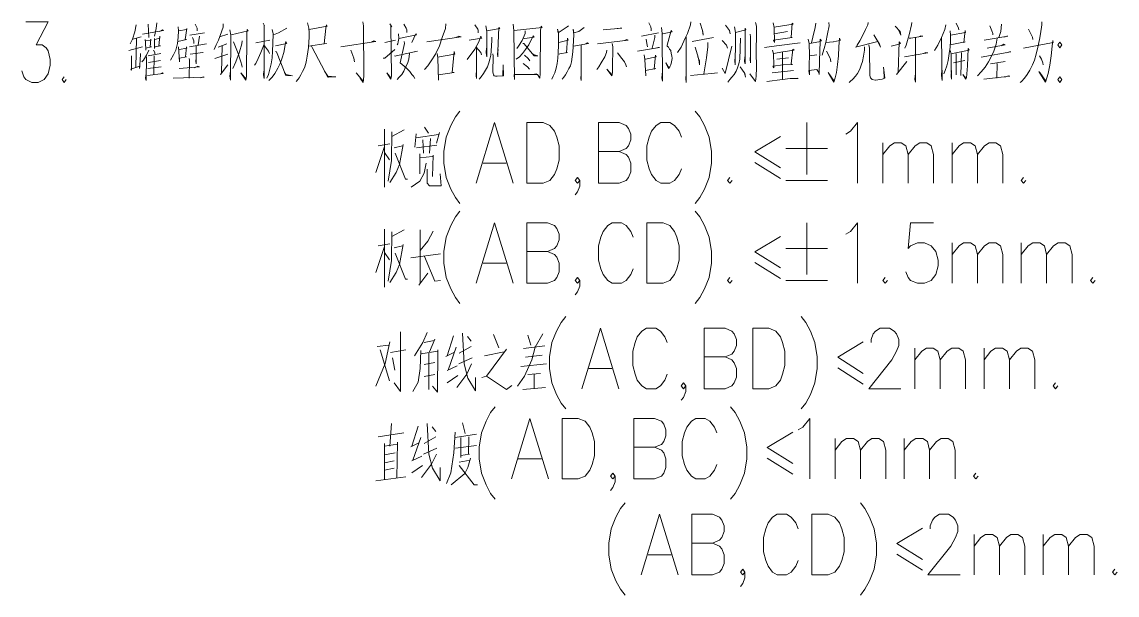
# Model space of a CAD drawing. Header units: millimetres. Extents: x 0 to 829, y 0 to 586.
# Drawn here: x 621.8 to 693.1, y 499.9 to 537.2 of the extents above; entities that cross this region are included whole.
import ezdxf

# ---------------------------------------------------------------- set-up
doc = ezdxf.new("R2010")
doc.units = ezdxf.units.MM

msp = doc.modelspace()

# ---------------------------------------------------------------- linework, layer by layer
at = {"color": 0, "lineweight": 0}
for points in [[(622.084806, 537.202944), (623.527667, 537.202944), (622.740972, 535.700111), (623.136083, 535.700111), (623.397139, 535.513139), (623.527667, 535.326167), (623.661722, 534.761722), (623.661722, 534.387778), (623.527667, 533.823333), (623.266611, 533.449389), (622.8715, 533.258889), (622.476389, 533.258889), (622.084806, 533.449389), (621.95075, 533.636361), (621.820222, 534.010306)], [(629.263833, 537.0195), (629.175639, 536.550306), (629.023944, 536.084639), (628.87225, 535.774194)], [(630.047, 537.047722), (630.089333, 536.179889)], [(630.611444, 537.142972), (630.569111, 536.769028), (630.45975, 536.271611)], [(633.112639, 537.047722), (633.243167, 536.800778), (633.243167, 536.613806)], [(634.915333, 537.079472), (634.915333, 536.86075), (634.611944, 536.024667), (634.46025, 535.714222), (634.329722, 535.403778)], [(637.522361, 537.111222), (637.610556, 536.956), (637.589389, 536.98775), (637.589389, 533.509361), (637.547056, 533.756306), (637.568222, 534.006778)], [(640.415139, 537.142972), (640.503333, 536.800778), (640.5245, 536.522083), (640.5245, 536.179889), (640.503333, 535.901194), (640.478639, 535.52725), (640.436306, 535.248556), (640.393972, 534.969861), (640.348111, 534.719389), (640.305778, 534.504194), (640.217583, 534.221972), (640.087056, 533.975028), (639.981222, 533.756306), (639.871861, 533.569333), (639.804833, 533.477611), (639.674306, 533.322389)], [(640.5245, 536.705528), (641.695722, 536.92425), (641.653389, 537.0195), (641.611056, 536.800778), (641.501694, 535.774194), (641.653389, 535.805944), (641.632222, 535.805944), (640.478639, 535.618972)], [(644.024056, 537.202944), (644.066389, 536.956), (644.087556, 533.724556), (644.087556, 533.664583), (644.045222, 533.258889), (643.847667, 533.541111), (643.8265, 533.601083), (643.586611, 533.879778), (644.045222, 533.354139)], [(645.784417, 537.079472), (645.914944, 536.8925), (645.847917, 536.92425), (645.893778, 533.696333), (645.869083, 533.569333), (645.847917, 533.477611), (645.586861, 533.879778), (645.847917, 533.569333)], [(646.698111, 537.047722), (646.849806, 536.800778), (646.892139, 536.677306), (646.892139, 536.522083)], [(649.4145, 537.079472), (649.393333, 536.769028), (649.195778, 536.179889), (649.00175, 535.650722), (648.761861, 535.093333), (648.479639, 534.659417), (648.260917, 534.348972), (648.045722, 534.0985)], [(651.305389, 537.0195), (651.499417, 536.737278), (651.520583, 536.677306), (651.520583, 536.490333)], [(653.803056, 537.047722), (653.848917, 536.645556), (653.89125, 533.445861), (653.870083, 533.788056), (655.411722, 533.788056), (655.305889, 533.819806), (655.087167, 533.788056)], [(662.650722, 537.142972), (662.78125, 536.8925), (662.802417, 536.737278), (662.802417, 536.613806)], [(665.367111, 537.202944), (665.345944, 537.0195), (665.151917, 536.458583), (665.000222, 536.148139), (664.739167, 535.559), (664.520444, 535.216806)], [(665.977417, 537.111222), (666.129111, 536.645556), (666.171444, 536.335111), (666.150278, 536.582056)], [(669.586333, 537.174722), (669.649833, 536.92425), (669.649833, 536.426833), (669.628667, 535.280306), (669.649833, 534.221972), (669.628667, 533.664583), (669.586333, 533.322389), (669.215917, 533.819806)], [(670.736389, 537.142972), (670.803417, 536.832528), (670.824583, 535.869444), (670.757556, 536.024667), (671.974639, 536.179889), (671.911139, 536.179889), (671.974639, 537.111222), (672.041667, 537.047722), (670.803417, 536.86075)], [(673.519806, 537.111222), (673.477472, 536.832528), (673.32225, 536.211639), (673.237583, 535.837694)], [(674.366472, 537.174722), (674.387639, 536.956), (674.281806, 536.426833), (674.172444, 535.869444), (674.063083, 535.46375), (673.974889, 535.185056), (673.932556, 535.029833)], [(676.931167, 537.174722), (676.91, 537.0195), (676.758306, 536.705528), (676.564278, 536.303361), (676.387889, 535.961167), (676.215028, 535.682472), (676.172694, 535.59075), (676.105667, 535.559), (677.562639, 535.929417), (677.301583, 536.366861), (677.672, 535.745972), (677.7355, 535.559), (677.562639, 535.929417)], [(679.778083, 537.174722), (679.756917, 537.0195), (679.605222, 536.366861), (679.495861, 535.992917), (679.390028, 535.682472), (679.301833, 535.4955)], [(681.975889, 537.0195), (681.908861, 536.705528), (681.693667, 536.179889), (681.453778, 535.682472), (681.235056, 535.340278)], [(682.649694, 537.111222), (682.801389, 536.800778), (682.822556, 536.677306)], [(685.605972, 537.047722), (685.560111, 536.582056), (685.429583, 536.179889)], [(688.234167, 537.202944), (688.234167, 537.0195), (688.1495, 536.426833), (688.082472, 536.056417), (687.973111, 535.559), (687.867278, 535.093333), (687.757917, 534.719389), (687.627389, 534.408944), (687.454528, 534.06675), (687.278139, 533.788056), (687.105278, 533.541111), (686.907722, 533.322389), (686.823056, 533.258889)], [(629.676583, 536.395083), (631.045361, 536.645556), (630.981861, 536.677306), (630.784306, 536.582056)], [(632.001389, 536.8925), (632.026083, 536.613806), (632.001389, 536.211639), (631.959056, 535.805944), (631.849694, 535.372028), (631.698, 535.061583), (631.503972, 534.719389)], [(632.04725, 536.613806), (632.544667, 536.705528), (632.569361, 536.769028), (632.46, 536.056417), (632.544667, 536.056417), (631.980222, 535.929417)], [(632.763389, 536.335111), (633.719417, 536.490333)], [(634.696611, 536.239861), (635.218722, 536.395083)], [(635.370417, 536.677306), (635.416278, 536.335111), (635.395111, 533.414111), (635.34925, 533.664583), (635.395111, 534.006778)], [(635.437444, 536.366861), (636.545167, 536.613806), (636.481667, 536.705528), (636.456972, 536.426833), (636.435806, 533.664583), (636.414639, 533.509361), (636.393472, 533.414111), (636.068917, 533.879778), (636.414639, 533.477611)], [(638.1115, 536.705528), (638.175, 536.426833), (638.153833, 535.805944), (638.132667, 535.308528), (638.1115, 534.874611), (638.044472, 534.472444), (637.959806, 534.13025), (637.871611, 533.788056), (637.76225, 533.541111)], [(639.067528, 536.800778), (638.52425, 536.490333), (638.196167, 536.366861)], [(646.348861, 536.426833), (646.370028, 536.116389), (646.327694, 535.901194), (646.306528, 535.774194), (646.260667, 535.714222)], [(646.370028, 536.116389), (647.523611, 536.366861), (647.47775, 536.426833), (647.216694, 535.869444)], [(652.021528, 536.956), (652.088556, 536.582056), (652.088556, 534.938111), (652.042694, 535.216806), (652.063861, 535.4955)], [(652.088556, 536.613806), (652.935222, 536.769028), (652.868194, 536.832528), (652.804694, 535.308528), (652.804694, 534.938111), (652.783528, 535.125083), (652.825861, 535.403778)], [(653.870083, 536.645556), (655.693944, 536.832528), (655.630444, 536.92425), (655.588111, 536.645556), (655.563417, 533.851556), (655.54225, 533.541111), (655.390556, 533.788056)], [(654.476861, 536.148139), (654.565056, 536.116389), (655.175361, 536.211639), (655.108333, 536.303361), (654.826111, 535.714222), (654.607389, 535.403778), (654.413361, 535.153306), (654.215806, 534.938111), (654.000611, 534.782889)], [(654.586222, 536.613806), (654.586222, 536.458583), (654.392194, 535.992917), (654.152306, 535.618972), (654.042944, 535.46375)], [(657.411972, 536.956), (657.327306, 536.8925), (656.738167, 536.490333), (656.695833, 536.737278), (656.759333, 536.490333), (656.759333, 535.682472), (656.738167, 535.185056), (656.717, 534.842861), (656.674667, 534.504194), (656.607639, 534.190222), (656.522972, 533.879778), (656.413611, 533.664583), (656.325417, 533.477611)], [(658.435028, 536.832528), (658.085778, 536.582056), (657.761222, 536.490333), (657.715361, 536.737278), (657.761222, 536.366861), (657.740056, 535.992917), (657.715361, 535.59075), (657.694194, 535.248556), (657.651861, 534.938111), (657.609528, 534.595917), (657.5425, 534.348972), (657.433139, 534.162), (657.327306, 533.943278), (657.217944, 533.756306), (657.108583, 533.601083), (656.999222, 533.477611)], [(659.673278, 536.677306), (660.890361, 536.800778), (660.781, 536.800778), (660.586972, 536.769028)], [(662.174472, 536.271611), (663.282194, 536.490333)], [(663.042306, 536.335111), (663.042306, 536.179889), (662.869444, 535.4955)], [(663.476222, 536.832528), (663.522083, 536.458583), (663.54325, 533.354139), (663.497389, 533.569333), (663.54325, 534.006778)], [(663.564417, 536.426833), (664.171194, 536.550306), (664.107694, 536.645556), (663.846639, 535.682472), (663.846639, 535.618972), (663.913667, 535.559), (663.998333, 535.435528), (664.065361, 535.340278), (664.107694, 535.153306), (664.150028, 534.998083), (664.171194, 534.814639), (664.128861, 534.595917), (664.065361, 534.408944), (664.0195, 534.285472), (663.956, 534.190222), (663.913667, 534.162), (663.758444, 534.532417), (663.934833, 534.221972), (663.977167, 534.221972)], [(667.628417, 536.98775), (667.889472, 536.645556), (667.931806, 536.426833)], [(668.217556, 536.8925), (668.281056, 536.522083), (668.281056, 535.559), (668.259889, 534.842861), (668.259889, 534.408944), (668.238722, 534.659417), (668.259889, 534.938111)], [(668.281056, 536.522083), (668.954861, 536.677306), (668.912528, 536.800778), (668.912528, 535.774194), (668.912528, 534.906361), (668.912528, 534.842861), (668.912528, 534.472444), (668.866667, 534.627667), (668.891361, 534.938111)], [(669.237083, 536.395083), (669.25825, 536.239861), (669.25825, 534.532417), (669.237083, 534.751139), (669.25825, 535.029833)], [(670.803417, 536.426833), (671.67125, 536.582056)], [(678.691528, 536.92425), (678.998444, 536.582056), (679.061944, 536.335111), (678.931417, 536.645556)], [(679.605222, 536.148139), (679.693417, 536.148139), (680.476583, 536.271611), (680.346056, 536.303361), (680.215528, 536.239861)], [(682.258111, 536.613806), (682.279278, 536.335111), (682.279278, 535.961167), (682.258111, 535.559), (682.191083, 535.153306), (682.127583, 534.687639), (682.039389, 534.348972), (681.930028, 534.035), (681.845361, 533.819806)], [(682.279278, 536.335111), (683.256472, 536.522083), (683.235306, 536.645556), (683.150639, 535.869444), (683.235306, 535.901194), (682.258111, 535.714222)], [(684.843972, 536.956), (684.9745, 536.613806), (685.041528, 536.458583), (685.041528, 536.366861)], [(687.648556, 536.056417), (687.627389, 536.211639), (687.366333, 536.737278)], [(629.676583, 535.59075), (628.784056, 535.340278)], [(629.045111, 536.084639), (629.588389, 536.239861)], [(629.285, 536.116389), (629.242667, 534.253722)], [(629.849444, 536.056417), (629.874139, 535.869444), (629.895306, 535.372028), (629.895306, 535.4955), (630.262194, 535.59075), (630.177528, 535.59075), (630.219861, 536.084639), (630.198694, 536.024667), (629.874139, 535.961167)], [(630.45975, 536.116389), (630.45975, 535.46375), (630.480917, 535.59075), (630.851333, 535.650722), (630.741972, 535.650722), (630.805472, 536.271611), (630.805472, 536.148139), (630.480917, 536.056417)], [(632.026083, 535.59075), (632.089583, 534.595917), (632.089583, 534.842861), (632.544667, 534.938111), (632.481167, 534.938111), (632.544667, 535.59075), (632.569361, 535.4955), (632.068417, 535.403778)], [(632.742222, 535.59075), (633.849944, 535.774194)], [(632.93625, 536.179889), (633.024444, 535.961167), (633.024444, 535.805944)], [(633.176139, 535.618972), (633.176139, 534.472444), (633.154972, 534.659417), (633.176139, 534.842861)], [(633.394861, 536.271611), (633.306667, 535.714222)], [(635.155222, 535.774194), (634.590778, 535.559)], [(634.851833, 535.618972), (634.827139, 533.911528), (634.742472, 533.788056), (635.218722, 534.408944)], [(636.153583, 535.961167), (636.132417, 535.774194), (635.980722, 535.248556), (635.740833, 534.595917), (635.546806, 534.162)], [(635.589139, 535.901194), (635.938389, 535.029833), (635.938389, 534.998083), (636.068917, 534.595917), (636.132417, 534.377194), (636.153583, 534.253722)], [(637.589389, 535.745972), (637.370667, 535.216806), (637.197806, 534.814639), (637.046111, 534.504194), (636.957917, 534.377194)], [(637.046111, 535.837694), (637.959806, 536.024667)], [(637.610556, 535.650722), (637.871611, 535.308528), (637.935111, 535.153306)], [(638.326694, 535.650722), (639.067528, 535.805944), (639.0005, 535.929417), (638.958167, 535.714222), (638.869972, 535.216806), (638.764139, 534.874611), (638.633611, 534.504194), (638.478389, 534.190222), (638.284361, 533.851556), (638.1115, 533.601083), (637.892778, 533.385889)], [(640.676194, 535.618972), (640.718528, 535.52725), (641.741583, 533.601083), (641.783917, 533.601083), (642.263694, 533.632833), (642.239, 533.632833), (641.741583, 533.664583), (641.522861, 534.006778)], [(642.58825, 535.59075), (644.870722, 535.929417), (644.740194, 535.961167), (644.5885, 535.901194)], [(645.456333, 535.869444), (646.154833, 536.024667)], [(646.719278, 535.929417), (646.740444, 535.805944), (646.458222, 534.532417), (646.58875, 534.440694), (646.719278, 534.317222), (646.892139, 534.162), (647.086167, 533.975028), (647.216694, 533.788056), (647.326056, 533.664583), (647.41425, 533.509361)], [(648.197417, 535.901194), (650.412861, 536.239861), (650.261167, 536.271611), (650.067139, 536.179889)], [(650.934972, 536.024667), (651.760472, 536.148139), (651.696972, 536.271611), (651.566444, 535.901194), (651.305389, 535.435528), (650.804444, 534.751139)], [(651.41475, 535.59075), (651.41475, 533.509361), (651.390056, 533.696333), (651.41475, 534.0985)], [(652.413111, 536.211639), (652.413111, 536.024667), (652.370778, 535.308528), (652.349611, 535.029833), (652.282583, 534.782889), (652.219083, 534.532417), (652.130889, 534.285472), (652.000361, 534.06675), (651.869833, 533.851556), (651.718139, 533.632833), (651.587611, 533.477611)], [(654.434528, 535.805944), (654.501556, 535.805944), (655.175361, 534.998083), (655.411722, 534.998083), (655.175361, 535.061583), (655.066, 535.125083)], [(656.805194, 535.093333), (656.847528, 535.125083), (657.348472, 535.216806), (657.281444, 535.185056), (657.348472, 536.148139), (657.390806, 536.024667), (656.784028, 535.869444)], [(657.740056, 535.618972), (658.71725, 535.805944), (658.650222, 535.837694), (658.544389, 535.774194)], [(658.237472, 535.682472), (658.237472, 533.385889), (658.216306, 533.541111), (658.237472, 533.788056)], [(659.302861, 535.774194), (661.303111, 536.024667), (661.214917, 536.056417), (661.063222, 535.992917)], [(660.258889, 535.805944), (660.30475, 535.59075), (660.283583, 534.190222), (660.283583, 533.943278), (660.258889, 533.756306), (660.237722, 533.696333), (659.913167, 534.13025), (660.237722, 533.756306), (660.258889, 533.879778)], [(662.477861, 536.084639), (662.520194, 535.805944), (662.566056, 535.59075)], [(665.063722, 536.239861), (665.063722, 533.258889), (665.042556, 533.541111), (665.063722, 533.788056)], [(665.455306, 535.929417), (666.84525, 536.179889)], [(666.478361, 535.869444), (666.478361, 535.59075), (666.390167, 534.874611), (666.301972, 534.348972), (666.217306, 533.819806)], [(667.413222, 535.992917), (667.695444, 535.682472), (667.758944, 535.4955)], [(667.413222, 534.190222), (667.60725, 533.851556), (668.041167, 535.618972)], [(668.605611, 536.148139), (668.563278, 534.782889), (668.499778, 534.472444), (668.411583, 534.221972), (668.323389, 534.006778), (668.192861, 533.788056), (668.041167, 533.601083), (667.910639, 533.445861), (667.780111, 533.290639)], [(670.171944, 535.52725), (670.955111, 535.650722), (672.49675, 535.837694)], [(673.018861, 536.084639), (673.085889, 535.805944), (673.107056, 535.029833), (673.085889, 534.377194), (673.107056, 533.756306), (673.064722, 534.035), (673.583306, 534.0985), (673.713833, 533.911528), (673.738528, 533.788056), (673.759694, 534.659417), (673.802028, 535.929417), (673.802028, 536.084639), (673.890222, 535.961167), (673.713833, 535.901194), (673.107056, 535.805944)], [(674.172444, 535.869444), (674.648694, 535.901194), (674.673389, 535.901194), (675.061444, 535.992917), (675.128472, 536.024667), (675.061444, 536.148139), (675.019111, 535.59075), (674.997944, 534.998083), (674.930917, 534.440694), (674.867417, 533.911528), (674.779222, 533.569333), (674.694556, 533.290639), (674.324139, 533.911528), (674.715722, 533.354139)], [(676.694806, 535.59075), (676.694806, 535.372028), (676.627778, 534.969861), (676.564278, 534.627667), (676.476083, 534.377194), (676.387889, 534.13025), (676.236194, 533.851556), (676.105667, 533.664583), (675.932806, 533.477611), (675.759944, 533.322389), (675.692917, 533.258889)], [(676.977028, 535.714222), (677.019361, 535.4955), (677.019361, 535.061583), (677.040528, 534.035), (677.040528, 533.724556), (677.082861, 533.569333), (677.192222, 533.445861), (677.389778, 533.414111), (677.410944, 533.414111), (677.844861, 533.477611), (678.017722, 533.541111), (677.933056, 534.253722)], [(678.430472, 535.618972), (678.952583, 535.745972), (679.040778, 535.805944), (678.952583, 535.901194), (678.889083, 533.911528), (678.779722, 533.788056), (679.432361, 534.627667)], [(679.996806, 536.179889), (679.996806, 533.788056), (679.996806, 533.354139), (679.996806, 533.290639), (679.954472, 533.477611), (679.996806, 533.851556)], [(681.693667, 536.148139), (681.736, 533.385889), (681.693667, 533.724556), (681.714833, 534.0985)], [(685.32375, 536.148139), (685.256722, 535.745972), (685.105028, 535.308528), (684.953333, 534.969861), (684.755778, 534.595917), (684.540583, 534.253722), (684.279528, 533.943278), (684.039639, 533.696333)], [(684.473556, 536.024667), (686.018722, 536.271611), (685.951694, 536.271611), (685.8, 536.211639)], [(684.671111, 535.4955), (685.845861, 535.714222), (685.757667, 535.745972), (685.584806, 535.650722)], [(688.040139, 533.975028), (688.431722, 533.354139), (688.474056, 533.290639), (688.646917, 533.851556), (688.756278, 534.377194), (688.844472, 534.998083), (688.907972, 535.618972), (688.953833, 535.992917), (688.975, 535.869444), (687.03825, 535.4955)], [(628.960444, 534.998083), (628.960444, 534.06675), (628.914583, 534.13025), (629.503722, 534.317222), (629.482556, 534.162), (629.524889, 534.687639), (629.546056, 535.153306)], [(630.089333, 535.372028), (629.937639, 535.029833), (629.743611, 534.719389), (629.63425, 534.595917)], [(629.937639, 534.938111), (629.916472, 533.385889), (629.874139, 533.541111), (629.916472, 533.851556)], [(630.047, 534.998083), (630.8725, 535.153306)], [(630.392722, 535.372028), (630.480917, 535.216806), (630.480917, 535.125083)], [(630.438583, 534.998083), (630.417417, 533.788056)], [(633.631222, 535.216806), (633.610056, 535.216806), (632.784556, 535.093333)], [(635.218722, 535.093333), (634.393222, 534.814639)], [(638.326694, 535.280306), (638.393722, 535.248556), (639.0005, 533.724556), (639.437944, 533.696333), (639.0005, 533.788056), (638.915833, 533.911528)], [(643.240889, 535.372028), (643.434917, 534.842861), (643.480778, 534.595917)], [(645.3505, 534.842861), (645.456333, 534.842861), (646.108972, 535.403778)], [(646.087806, 534.998083), (646.154833, 534.969861), (646.197167, 534.998083), (647.587111, 535.308528), (647.47775, 535.280306), (647.371917, 535.248556)], [(647.065, 535.153306), (647.022667, 534.782889), (646.934472, 534.504194), (646.803944, 534.253722), (646.698111, 534.006778), (646.567583, 533.788056), (646.391194, 533.601083), (646.260667, 533.445861)], [(648.850056, 535.153306), (648.913556, 534.874611), (648.934722, 534.0985), (648.955889, 533.414111), (648.955889, 533.756306), (649.957778, 533.911528), (649.82725, 533.911528), (649.957778, 535.280306), (650.000111, 535.093333), (648.892389, 534.906361)], [(651.390056, 535.559), (651.696972, 535.216806), (651.739306, 535.061583)], [(652.480139, 535.125083), (652.501306, 534.969861), (652.480139, 533.943278), (652.501306, 533.851556), (652.522472, 533.756306), (652.564806, 533.696333), (652.653, 533.664583), (652.762361, 533.664583), (653.153944, 533.696333), (653.175111, 533.724556), (653.153944, 534.408944), (653.12925, 533.724556)], [(654.543889, 535.029833), (654.783778, 534.814639), (654.889611, 534.659417)], [(659.913167, 535.372028), (659.892, 535.216806), (659.782639, 534.938111), (659.54275, 534.532417), (659.391056, 534.285472), (659.260528, 534.0985)], [(660.608139, 535.185056), (660.890361, 534.814639), (661.063222, 534.595917), (661.151417, 534.408944), (661.19375, 534.285472)], [(661.913417, 535.308528), (663.345694, 535.52725), (663.261028, 535.52725), (663.084639, 535.4955)], [(662.347333, 535.061583), (662.389667, 534.751139), (662.456694, 533.696333), (662.435528, 534.035), (663.109333, 534.162), (662.999972, 534.13025), (663.084639, 535.029833), (663.1305, 534.938111), (662.435528, 534.782889)], [(665.649333, 535.559), (665.737528, 535.280306), (665.846889, 534.906361), (665.910389, 534.595917), (665.935083, 534.408944), (665.935083, 534.659417), (665.825722, 534.938111)], [(670.694056, 535.372028), (670.757556, 535.125083), (670.78225, 534.377194), (670.78225, 534.221972), (670.715222, 534.317222), (671.389028, 534.408944), (671.999333, 534.440694), (671.911139, 534.472444), (672.0205, 535.435528), (672.105167, 535.372028), (671.367861, 535.248556), (670.757556, 535.153306)], [(670.976278, 534.782889), (671.738278, 534.874611)], [(671.346694, 535.248556), (671.346694, 533.445861)], [(673.107056, 534.998083), (673.583306, 535.061583)], [(674.214778, 535.308528), (674.454667, 534.842861), (674.475833, 534.751139), (674.497, 534.595917)], [(679.280667, 534.938111), (680.801139, 535.185056), (680.670611, 535.216806), (680.518917, 535.153306)], [(682.258111, 535.340278), (682.321611, 535.125083), (682.321611, 534.317222), (682.346306, 533.477611), (682.321611, 533.664583), (682.346306, 534.035)], [(682.300444, 535.125083), (683.496361, 535.372028), (683.432861, 535.46375), (683.387, 534.348972), (683.344667, 533.819806), (683.3235, 533.569333), (683.277639, 533.477611), (683.083611, 533.788056), (683.277639, 533.541111)], [(682.649694, 535.153306), (682.649694, 533.756306)], [(682.995417, 535.216806), (682.953083, 533.724556)], [(684.279528, 534.906361), (686.21275, 535.248556), (686.128083, 535.248556), (685.909361, 535.185056)], [(688.082472, 534.998083), (688.213, 534.782889), (688.301194, 534.532417), (688.322361, 534.408944)], [(630.893667, 534.285472), (630.025833, 534.162)], [(630.068167, 534.564167), (630.851333, 534.687639)], [(632.068417, 534.162), (633.373694, 534.285472), (633.2855, 534.317222), (633.066778, 534.221972)], [(632.721056, 534.814639), (632.742222, 534.719389), (632.721056, 533.541111)], [(654.455694, 534.504194), (654.737917, 534.285472), (654.868444, 534.13025)], [(668.584444, 534.285472), (668.891361, 533.851556), (668.933694, 533.601083), (668.8455, 533.943278)], [(683.214139, 534.687639), (682.476833, 534.532417)], [(684.886306, 534.472444), (685.845861, 534.627667)], [(685.32375, 534.504194), (685.302583, 533.541111)], [(624.582472, 533.636361), (624.448417, 533.449389), (624.582472, 533.258889), (624.713, 533.449389)], [(630.001139, 533.724556), (631.024194, 533.851556), (630.981861, 533.879778), (630.851333, 533.819806)], [(631.676833, 533.541111), (633.69825, 533.601083), (633.631222, 533.632833), (633.479528, 533.569333)], [(665.345944, 533.724556), (666.714722, 533.851556), (667.106306, 533.879778)], [(670.323639, 533.322389), (671.346694, 533.445861), (671.847639, 533.509361), (672.366222, 533.509361), (672.302722, 533.541111), (671.974639, 533.509361)], [(670.672889, 533.879778), (672.062833, 534.035)], [(677.954222, 534.06675), (677.975389, 533.541111)], [(684.452389, 533.477611), (686.14925, 533.664583), (686.061056, 533.696333), (685.821167, 533.601083)], [(688.103639, 533.911528), (688.495222, 533.354139), (688.474056, 533.354139)], [(650.345833, 531.396222), (650.045972, 531.01875), (649.746111, 530.454306), (649.44625, 529.702889), (649.294556, 528.7645), (649.294556, 528.013083), (649.44625, 527.074694), (649.746111, 526.323278), (650.045972, 525.762361), (650.345833, 525.384889)], [(665.6705, 531.396222), (665.970361, 531.01875), (666.270222, 530.454306), (666.570083, 529.702889), (666.721778, 528.7645), (666.721778, 528.013083), (666.570083, 527.074694), (666.270222, 526.323278), (665.970361, 525.762361), (665.6705, 525.384889)], [(651.397111, 526.70075), (652.600083, 530.644806), (653.803056, 526.70075)], [(659.359306, 526.70075), (659.359306, 530.644806), (660.713972, 530.644806), (661.162, 530.454306), (661.313694, 530.267333), (661.461861, 529.893389), (661.461861, 529.515917), (661.313694, 529.141972), (661.162, 528.955), (660.713972, 528.7645)], [(664.767389, 529.702889), (664.619222, 530.080361), (664.319361, 530.454306), (664.015972, 530.644806), (663.41625, 530.644806), (663.116389, 530.454306), (662.816528, 530.080361), (662.664833, 529.702889), (662.516667, 529.141972), (662.516667, 528.203583), (662.664833, 527.639139), (662.816528, 527.261667), (663.116389, 526.887722), (663.41625, 526.70075), (664.015972, 526.70075), (664.319361, 526.887722), (664.619222, 527.261667), (664.767389, 527.639139)], [(672.923611, 530.644806), (672.923611, 527.261667)], [(675.477722, 529.893389), (675.777583, 530.080361), (676.229139, 530.644806), (676.229139, 526.70075)], [(645.431639, 530.221472), (645.431639, 526.439694)], [(645.918472, 530.048611), (645.883194, 528.178889), (645.675056, 526.831278)], [(645.918472, 529.745222), (646.719278, 530.179139)], [(647.484806, 529.918083), (647.41425, 529.05025)], [(647.484806, 529.657028), (648.945306, 529.87575)], [(648.042194, 530.352), (648.285611, 529.960417)], [(649.015861, 530.006278), (648.807722, 529.307778)], [(645.780889, 529.265444), (645.015361, 529.134917)], [(646.648722, 529.223111), (646.405306, 527.917833), (646.197167, 527.395722), (645.780889, 526.743083)], [(647.520083, 529.004389), (648.843, 529.17725)], [(647.936361, 529.5265), (647.971639, 528.658667)], [(648.423194, 529.614694), (648.356167, 528.658667)], [(671.223222, 529.745222), (669.554583, 528.743333)], [(677.883667, 526.70075), (677.883667, 529.328944)], [(677.883667, 528.577528), (678.331694, 529.141972), (678.631556, 529.328944), (679.083111, 529.328944), (679.382972, 529.141972), (679.534667, 528.577528), (679.534667, 526.70075)], [(679.534667, 528.577528), (679.986222, 529.141972), (680.286083, 529.328944), (680.737639, 529.328944), (681.0375, 529.141972), (681.185667, 528.577528), (681.185667, 526.70075)], [(682.388639, 526.70075), (682.388639, 529.328944)], [(682.388639, 528.577528), (682.840194, 529.141972), (683.140056, 529.328944), (683.591611, 529.328944), (683.891472, 529.141972), (684.043167, 528.577528), (684.043167, 526.70075)], [(684.043167, 528.577528), (684.491194, 529.141972), (684.794583, 529.328944), (685.242611, 529.328944), (685.542472, 529.141972), (685.694167, 528.577528), (685.694167, 526.70075)], [(645.431639, 529.092583), (644.87425, 527.395722)], [(645.431639, 528.701), (645.745611, 528.221222)], [(646.059583, 529.004389), (646.613444, 529.134917)], [(646.126611, 528.658667), (646.789833, 526.961806), (646.927417, 526.961806)], [(647.728222, 528.612806), (647.728222, 527.307528)], [(647.728222, 528.35175), (648.564306, 528.439944)], [(648.599583, 528.528139), (648.564306, 527.134667)], [(659.359306, 528.7645), (660.713972, 528.7645), (661.162, 528.577528), (661.313694, 528.390556), (661.461861, 528.013083), (661.461861, 527.452167), (661.313694, 527.074694), (661.162, 526.887722), (660.713972, 526.70075), (659.359306, 526.70075)], [(669.554583, 528.743333), (671.223222, 527.699111)], [(671.572472, 528.955), (674.27475, 528.955)], [(648.1445, 528.006028), (648.006917, 527.353389), (647.728222, 526.831278), (647.170833, 526.439694)], [(651.848667, 528.013083), (653.3515, 528.013083)], [(669.554583, 528.048361), (671.223222, 527.004139)], [(648.215056, 527.614444), (648.215056, 526.70075), (648.356167, 526.524361), (649.121694, 526.524361), (649.051139, 527.307528)], [(658.159861, 526.887722), (658.008167, 526.70075), (657.856472, 526.887722), (658.008167, 527.074694), (658.159861, 526.887722), (658.159861, 526.51025), (658.008167, 526.136306), (657.856472, 525.949333)], [(667.92475, 527.074694), (667.773056, 526.887722), (667.92475, 526.70075), (668.072917, 526.887722)], [(687.045306, 527.074694), (686.897139, 526.887722), (687.045306, 526.70075), (687.197, 526.887722)], [(671.572472, 526.887722), (674.27475, 526.887722)], [(650.345833, 524.883944), (650.045972, 524.51), (649.746111, 523.945556), (649.44625, 523.194139), (649.294556, 522.25575), (649.294556, 521.504333), (649.44625, 520.565944), (649.746111, 519.814528), (650.045972, 519.250083), (650.345833, 518.876139)], [(665.6705, 524.883944), (665.970361, 524.51), (666.270222, 523.945556), (666.570083, 523.194139), (666.721778, 522.25575), (666.721778, 521.504333), (666.570083, 520.565944), (666.270222, 519.814528), (665.970361, 519.250083), (665.6705, 518.876139)], [(645.431639, 523.712722), (645.431639, 519.927417)], [(645.918472, 523.539861), (645.883194, 521.666611), (645.675056, 520.319)], [(645.918472, 523.232944), (646.719278, 523.670389)], [(647.7635, 523.670389), (647.7635, 520.188472)], [(648.599583, 523.582194), (648.250333, 522.929556), (647.7635, 522.31925)], [(651.397111, 520.188472), (652.600083, 524.132528), (653.803056, 520.188472)], [(654.702639, 520.188472), (654.702639, 524.132528), (656.053778, 524.132528), (656.505333, 523.945556), (656.657028, 523.758583), (656.805194, 523.381111), (656.805194, 523.007167), (656.657028, 522.629694), (656.505333, 522.442722), (656.053778, 522.25575)], [(661.613556, 523.194139), (661.461861, 523.568083), (661.162, 523.945556), (660.862139, 524.132528), (660.262417, 524.132528), (659.962556, 523.945556), (659.659167, 523.568083), (659.511, 523.194139), (659.359306, 522.629694), (659.359306, 521.691306), (659.511, 521.126861), (659.659167, 520.752917), (659.962556, 520.375444), (660.262417, 520.188472), (660.862139, 520.188472), (661.162, 520.375444), (661.461861, 520.752917), (661.613556, 521.126861)], [(672.923611, 524.132528), (672.923611, 520.752917)], [(675.477722, 523.381111), (675.777583, 523.568083), (676.229139, 524.132528), (676.229139, 520.188472)], [(681.185667, 524.132528), (679.686361, 524.132528), (679.534667, 522.442722), (679.686361, 522.629694), (680.134389, 522.816667), (680.585944, 522.816667), (681.0375, 522.629694), (681.337361, 522.25575), (681.489056, 521.691306), (681.489056, 521.317361), (681.337361, 520.752917), (681.0375, 520.375444), (680.585944, 520.188472), (680.134389, 520.188472), (679.686361, 520.375444), (679.534667, 520.565944), (679.382972, 520.939889)], [(645.780889, 522.756694), (645.015361, 522.626167)], [(671.223222, 523.232944), (669.554583, 522.234583)], [(682.388639, 520.188472), (682.388639, 522.816667)], [(682.388639, 522.06525), (682.840194, 522.629694), (683.140056, 522.816667), (683.591611, 522.816667), (683.891472, 522.629694), (684.043167, 522.06525), (684.043167, 520.188472)], [(684.043167, 522.06525), (684.491194, 522.629694), (684.794583, 522.816667), (685.242611, 522.816667), (685.542472, 522.629694), (685.694167, 522.06525), (685.694167, 520.188472)], [(686.897139, 520.188472), (686.897139, 522.816667)], [(686.897139, 522.06525), (687.345167, 522.629694), (687.648556, 522.816667), (688.096583, 522.816667), (688.399972, 522.629694), (688.548139, 522.06525), (688.548139, 520.188472)], [(688.548139, 522.06525), (688.999694, 522.629694), (689.299556, 522.816667), (689.751111, 522.816667), (690.050972, 522.629694), (690.202667, 522.06525), (690.202667, 520.188472)], [(645.431639, 522.580306), (644.87425, 520.883444)], [(645.431639, 522.188722), (645.745611, 521.712472)], [(646.648722, 522.710833), (646.405306, 521.405556), (646.197167, 520.883444), (645.780889, 520.230806)], [(646.059583, 522.495639), (646.613444, 522.626167)], [(646.126611, 522.146389), (646.789833, 520.449528), (646.927417, 520.449528)], [(647.135556, 521.843), (649.086417, 522.104056)], [(654.702639, 522.25575), (656.053778, 522.25575), (656.505333, 522.06525), (656.657028, 521.878278), (656.805194, 521.504333), (656.805194, 520.939889), (656.657028, 520.565944), (656.505333, 520.375444), (656.053778, 520.188472), (654.702639, 520.188472)], [(669.554583, 522.234583), (671.223222, 521.190361)], [(671.572472, 522.442722), (674.27475, 522.442722)], [(648.042194, 521.927667), (648.701889, 520.319), (649.086417, 520.361333)], [(651.848667, 521.504333), (653.3515, 521.504333)], [(669.554583, 521.536083), (671.223222, 520.491861)], [(648.250333, 520.841111), (647.657667, 520.057944)], [(658.159861, 520.375444), (658.008167, 520.188472), (657.856472, 520.375444), (658.008167, 520.565944), (658.159861, 520.375444), (658.159861, 520.0015), (658.008167, 519.624028), (657.856472, 519.437056)], [(667.92475, 520.565944), (667.773056, 520.375444), (667.92475, 520.188472), (668.072917, 520.375444)], [(671.572472, 520.375444), (674.27475, 520.375444)], [(678.031833, 520.565944), (677.883667, 520.375444), (678.031833, 520.188472), (678.183528, 520.375444)], [(691.553806, 520.565944), (691.402111, 520.375444), (691.553806, 520.188472), (691.701972, 520.375444)], [(657.235583, 518.018889), (656.935722, 517.641417), (656.635861, 517.076972), (656.336, 516.325556), (656.184306, 515.387167), (656.184306, 514.63575), (656.336, 513.697361), (656.635861, 512.945944), (656.935722, 512.385028), (657.235583, 512.007556)], [(672.56025, 518.018889), (672.860111, 517.641417), (673.159972, 517.076972), (673.459833, 516.325556), (673.611528, 515.387167), (673.611528, 514.63575), (673.459833, 513.697361), (673.159972, 512.945944), (672.860111, 512.385028), (672.56025, 512.007556)], [(658.286861, 513.323417), (659.489833, 517.267472), (660.692806, 513.323417)], [(663.846639, 516.325556), (663.694944, 516.703028), (663.395083, 517.076972), (663.095222, 517.267472), (662.4955, 517.267472), (662.192111, 517.076972), (661.89225, 516.703028), (661.744083, 516.325556), (661.592389, 515.764639), (661.592389, 514.82625), (661.744083, 514.261806), (661.89225, 513.884333), (662.192111, 513.510389), (662.4955, 513.323417), (663.095222, 513.323417), (663.395083, 513.510389), (663.694944, 513.884333), (663.846639, 514.261806)], [(666.249056, 513.323417), (666.249056, 517.267472), (667.603722, 517.267472), (668.05175, 517.076972), (668.203444, 516.89), (668.351611, 516.516056), (668.351611, 516.138583), (668.203444, 515.764639), (668.05175, 515.577667), (667.603722, 515.387167)], [(677.111083, 516.325556), (677.111083, 516.516056), (677.25925, 516.89), (677.410944, 517.076972), (677.710806, 517.267472), (678.310528, 517.267472), (678.613917, 517.076972), (678.762083, 516.89), (678.913778, 516.516056), (678.913778, 516.138583), (678.762083, 515.764639), (678.462222, 515.200194), (676.959389, 513.323417), (679.061944, 513.323417)], [(645.780889, 516.367889), (645.466917, 514.974417), (644.87425, 513.496278)], [(646.475861, 517.020528), (646.475861, 513.147028), (646.059583, 513.715)], [(648.215056, 516.974667), (647.936361, 516.322028), (647.378972, 515.454194)], [(648.006917, 516.322028), (648.666611, 516.452556)], [(648.701889, 516.54075), (648.356167, 515.71525)], [(649.9225, 516.759472), (649.502694, 515.454194)], [(650.511639, 516.932333), (650.617472, 514.932083), (650.860889, 514.018389)], [(650.825611, 516.713611), (651.069028, 516.410222)], [(652.529528, 516.844139), (652.878778, 515.976306)], [(655.73275, 516.89), (655.245917, 516.018639), (655.03425, 515.193139), (654.547417, 514.148917), (654.095861, 513.496278)], [(654.759083, 516.801806), (654.967222, 516.149167)], [(676.610139, 516.367889), (674.9415, 515.366)], [(644.944806, 516.060972), (645.710333, 516.149167)], [(645.152944, 515.845778), (645.745611, 513.845528)], [(645.816167, 515.672917), (646.825111, 515.845778)], [(647.798778, 515.803444), (647.7635, 514.628694), (647.625917, 513.757333), (647.276667, 513.147028)], [(647.798778, 515.584722), (648.910028, 515.757583)], [(648.320889, 513.277556), (648.320889, 515.627056)], [(648.910028, 515.845778), (648.878278, 513.104694), (648.564306, 513.496278)], [(649.432139, 515.411861), (649.95425, 515.672917)], [(650.095361, 516.018639), (649.57325, 514.5405)], [(650.3035, 515.627056), (651.069028, 516.060972)], [(651.764, 514.060722), (652.077972, 514.148917), (653.365611, 515.888111)], [(651.940389, 515.454194), (653.228028, 515.71525)], [(654.480389, 515.930444), (655.870333, 516.106833)], [(679.965056, 513.323417), (679.965056, 515.951611)], [(679.965056, 515.200194), (680.416611, 515.764639), (680.716472, 515.951611), (681.1645, 515.951611), (681.467889, 515.764639), (681.616056, 515.200194), (681.616056, 513.323417)], [(681.616056, 515.200194), (682.067611, 515.764639), (682.367472, 515.951611), (682.819028, 515.951611), (683.118889, 515.764639), (683.270583, 515.200194), (683.270583, 513.323417)], [(684.470028, 513.323417), (684.470028, 515.951611)], [(684.470028, 515.200194), (684.921583, 515.764639), (685.221444, 515.951611), (685.673, 515.951611), (685.972861, 515.764639), (686.124556, 515.200194), (686.124556, 513.323417)], [(686.124556, 515.200194), (686.576111, 515.764639), (686.875972, 515.951611), (687.327528, 515.951611), (687.627389, 515.764639), (687.775556, 515.200194), (687.775556, 513.323417)], [(645.95375, 515.323667), (646.094861, 514.5405)], [(648.006917, 514.88975), (648.701889, 515.020278)], [(651.104306, 514.932083), (650.790333, 514.279444), (650.130639, 513.408083)], [(650.268222, 514.932083), (651.139583, 515.323667)], [(654.304, 514.759222), (655.976167, 514.932083)], [(655.697472, 515.496528), (654.617972, 515.366)], [(666.249056, 515.387167), (667.603722, 515.387167), (668.05175, 515.200194), (668.203444, 515.013222), (668.351611, 514.63575), (668.351611, 514.074833), (668.203444, 513.697361), (668.05175, 513.510389), (667.603722, 513.323417), (666.249056, 513.323417)], [(674.9415, 515.366), (676.610139, 514.321778)], [(648.701889, 514.237111), (648.006917, 514.106583)], [(650.165917, 514.801556), (649.502694, 514.498167)], [(649.502694, 513.715), (650.197667, 514.19125)], [(654.759083, 514.237111), (655.591639, 514.321778)], [(655.175361, 514.237111), (655.175361, 513.323417)], [(658.738417, 514.63575), (660.24125, 514.63575)], [(674.9415, 514.671028), (676.610139, 513.626806)], [(650.860889, 514.018389), (651.347722, 513.192889), (651.347722, 514.060722)], [(652.077972, 514.148917), (653.365611, 513.277556), (653.714861, 513.538611)], [(665.049611, 513.510389), (664.897917, 513.323417), (664.746222, 513.510389), (664.897917, 513.697361), (665.049611, 513.510389), (665.049611, 513.132917), (664.897917, 512.758972), (664.746222, 512.572)], [(689.130222, 513.697361), (688.978528, 513.510389), (689.130222, 513.323417), (689.278389, 513.510389)], [(654.445111, 513.277556), (655.905611, 513.408083)], [(652.642417, 512.141611), (652.342556, 511.767667), (652.042694, 511.203222), (651.742833, 510.451806), (651.591139, 509.513417), (651.591139, 508.762), (651.742833, 507.823611), (652.042694, 507.072194), (652.342556, 506.50775), (652.642417, 506.133806)], [(667.967083, 512.141611), (668.266944, 511.767667), (668.566806, 511.203222), (668.866667, 510.451806), (669.018361, 509.513417), (669.018361, 508.762), (668.866667, 507.823611), (668.566806, 507.072194), (668.266944, 506.50775), (667.967083, 506.133806)], [(653.693694, 507.449667), (654.896667, 511.390194), (656.099639, 507.449667)], [(661.655889, 507.449667), (661.655889, 511.390194), (663.010556, 511.390194), (663.458583, 511.203222), (663.610278, 511.01625), (663.758444, 510.642306), (663.758444, 510.264833), (663.610278, 509.890889), (663.458583, 509.700389), (663.010556, 509.513417)], [(667.063972, 510.451806), (666.915806, 510.829278), (666.615944, 511.203222), (666.312556, 511.390194), (665.712833, 511.390194), (665.412972, 511.203222), (665.113111, 510.829278), (664.961417, 510.451806), (664.81325, 509.890889), (664.81325, 508.948972), (664.961417, 508.388056), (665.113111, 508.010583), (665.412972, 507.636639), (665.712833, 507.449667), (666.312556, 507.449667), (666.615944, 507.636639), (666.915806, 508.010583), (667.063972, 508.388056)], [(672.366222, 510.642306), (672.666083, 510.829278), (673.117639, 511.390194), (673.117639, 507.449667)], [(645.883194, 511.058583), (645.780889, 509.580444)], [(647.625917, 510.885722), (647.206111, 509.580444)], [(648.215056, 511.058583), (648.320889, 509.058333), (648.564306, 508.144639)], [(648.529028, 510.839861), (648.772444, 510.536472)], [(650.511639, 511.100917), (650.688028, 510.405944)], [(645.015361, 510.187222), (646.684, 510.448278)], [(647.798778, 510.144889), (647.276667, 508.66675)], [(648.006917, 509.753306), (648.772444, 510.187222)], [(650.024806, 510.494139), (649.95425, 509.143), (649.746111, 507.84125), (649.467417, 507.14275)], [(650.024806, 510.144889), (651.418278, 510.363611)], [(650.409333, 510.144889), (650.409333, 508.839611)], [(650.896167, 509.058333), (650.931444, 510.187222)], [(672.016972, 510.494139), (670.348333, 509.49225)], [(674.768639, 507.449667), (674.768639, 510.077861)], [(674.768639, 509.326444), (675.220194, 509.890889), (675.520056, 510.077861), (675.971611, 510.077861), (676.271472, 509.890889), (676.423167, 509.326444), (676.423167, 507.449667)], [(676.423167, 509.326444), (676.874722, 509.890889), (677.174583, 510.077861), (677.626139, 510.077861), (677.926, 509.890889), (678.074167, 509.326444), (678.074167, 507.449667)], [(679.277139, 507.449667), (679.277139, 510.077861)], [(679.277139, 509.326444), (679.728694, 509.890889), (680.028556, 510.077861), (680.480111, 510.077861), (680.779972, 509.890889), (680.928139, 509.326444), (680.928139, 507.449667)], [(680.928139, 509.326444), (681.379694, 509.890889), (681.679556, 510.077861), (682.131111, 510.077861), (682.430972, 509.890889), (682.582667, 509.326444), (682.582667, 507.449667)], [(645.431639, 509.753306), (645.431639, 507.403806)], [(645.431639, 509.580444), (646.267722, 509.710972)], [(646.267722, 509.8415), (646.232444, 507.492)], [(647.135556, 509.534583), (647.657667, 509.795639)], [(647.971639, 509.058333), (648.843, 509.449917)], [(650.060083, 509.449917), (651.418278, 509.622778)], [(661.655889, 509.513417), (663.010556, 509.513417), (663.458583, 509.326444), (663.610278, 509.139472), (663.758444, 508.762), (663.758444, 508.201083), (663.610278, 507.823611), (663.458583, 507.636639), (663.010556, 507.449667), (661.655889, 507.449667)], [(670.348333, 509.49225), (672.016972, 508.448028)], [(645.431639, 509.012472), (646.126611, 509.143)], [(645.431639, 508.490361), (646.059583, 508.620889)], [(647.869333, 508.927806), (647.206111, 508.620889)], [(648.807722, 509.058333), (648.49375, 508.405694), (647.834056, 507.534333)], [(650.3035, 508.536222), (650.998472, 508.66675)], [(650.409333, 508.970139), (650.963194, 509.058333)], [(650.65275, 507.795389), (650.860889, 508.186972), (651.03375, 508.797278)], [(654.14525, 508.762), (655.648083, 508.762)], [(670.348333, 508.797278), (672.016972, 507.753056)], [(645.431639, 508.014111), (646.059583, 508.144639)], [(647.206111, 507.84125), (647.901083, 508.3175)], [(648.564306, 508.144639), (649.051139, 507.319139), (649.051139, 508.186972)], [(650.65275, 507.795389), (649.781389, 507.058083)], [(650.3035, 508.3175), (651.277167, 507.058083), (651.485306, 507.058083)], [(660.456444, 507.636639), (660.30475, 507.449667), (660.153056, 507.636639), (660.30475, 507.823611), (660.456444, 507.636639), (660.456444, 507.259167), (660.30475, 506.885222), (660.153056, 506.69825)], [(683.933806, 507.823611), (683.785639, 507.636639), (683.933806, 507.449667), (684.0855, 507.636639)], [(644.87425, 507.319139), (646.825111, 507.580194)], [(661.091444, 505.897444), (660.791583, 505.519972), (660.488194, 504.955528), (660.188333, 504.204111), (660.040167, 503.265722), (660.040167, 502.514306), (660.188333, 501.575917), (660.488194, 500.8245), (660.791583, 500.263583), (661.091444, 499.886111)], [(676.416111, 505.897444), (676.715972, 505.519972), (677.015833, 504.955528), (677.315694, 504.204111), (677.467389, 503.265722), (677.467389, 502.514306), (677.315694, 501.575917), (677.015833, 500.8245), (676.715972, 500.263583), (676.416111, 499.886111)], [(662.142722, 501.201972), (663.345694, 505.146028), (664.545139, 501.201972)], [(665.44825, 501.201972), (665.44825, 505.146028), (666.799389, 505.146028), (667.250944, 504.955528), (667.399111, 504.768556), (667.550806, 504.394611), (667.550806, 504.017139), (667.399111, 503.643194), (667.250944, 503.456222), (666.799389, 503.265722)], [(672.359167, 504.204111), (672.207472, 504.581583), (671.907611, 504.955528), (671.60775, 505.146028), (671.0045, 505.146028), (670.704639, 504.955528), (670.404778, 504.581583), (670.256611, 504.204111), (670.104917, 503.643194), (670.104917, 502.704806), (670.256611, 502.140361), (670.404778, 501.762889), (670.704639, 501.388944), (671.0045, 501.201972), (671.60775, 501.201972), (671.907611, 501.388944), (672.207472, 501.762889), (672.359167, 502.140361)], [(680.963417, 504.204111), (680.963417, 504.394611), (681.115111, 504.768556), (681.266806, 504.955528), (681.566667, 505.146028), (682.166389, 505.146028), (682.46625, 504.955528), (682.617944, 504.768556), (682.766111, 504.394611), (682.766111, 504.017139), (682.617944, 503.643194), (682.318083, 503.07875), (680.81525, 501.201972), (682.917806, 501.201972)], [(680.466, 504.246444), (678.797361, 503.244556)], [(683.817389, 501.201972), (683.817389, 503.830167)], [(683.817389, 503.07875), (684.268944, 503.643194), (684.568806, 503.830167), (685.020361, 503.830167), (685.320222, 503.643194), (685.471917, 503.07875), (685.471917, 501.201972)], [(685.471917, 503.07875), (685.923472, 503.643194), (686.223333, 503.830167), (686.674889, 503.830167), (686.97475, 503.643194), (687.122917, 503.07875), (687.122917, 501.201972)], [(688.325889, 501.201972), (688.325889, 503.830167)], [(688.325889, 503.07875), (688.777444, 503.643194), (689.077306, 503.830167), (689.528861, 503.830167), (689.828722, 503.643194), (689.980417, 503.07875), (689.980417, 501.201972)], [(689.980417, 503.07875), (690.428444, 503.643194), (690.728306, 503.830167), (691.179861, 503.830167), (691.479722, 503.643194), (691.631417, 503.07875), (691.631417, 501.201972)], [(665.44825, 503.265722), (666.799389, 503.265722), (667.250944, 503.07875), (667.399111, 502.891778), (667.550806, 502.514306), (667.550806, 501.953389), (667.399111, 501.575917), (667.250944, 501.388944), (666.799389, 501.201972), (665.44825, 501.201972)], [(678.797361, 503.244556), (680.466, 502.200333)], [(662.594278, 502.514306), (664.093583, 502.514306)], [(678.797361, 502.549583), (680.466, 501.505361)], [(668.901944, 501.388944), (668.753778, 501.201972), (668.602083, 501.388944), (668.753778, 501.575917), (668.901944, 501.388944), (668.901944, 501.011472), (668.753778, 500.637528), (668.602083, 500.450556)], [(692.982556, 501.575917), (692.834389, 501.388944), (692.982556, 501.201972), (693.13425, 501.388944)]]:
    msp.add_lwpolyline(points, dxfattribs=at)
for points in [[(689.408917, 535.890611), (689.278389, 535.700111), (689.408917, 535.513139), (689.542972, 535.700111)], [(689.408917, 533.636361), (689.278389, 533.449389), (689.408917, 533.258889), (689.542972, 533.449389)], [(654.702639, 526.70075), (654.702639, 530.644806), (655.753917, 530.644806), (656.205472, 530.454306), (656.505333, 530.080361), (656.657028, 529.702889), (656.805194, 529.141972), (656.805194, 528.203583), (656.657028, 527.639139), (656.505333, 527.261667), (656.205472, 526.887722), (655.753917, 526.70075)], [(662.516667, 520.188472), (662.516667, 524.132528), (663.567944, 524.132528), (664.015972, 523.945556), (664.319361, 523.568083), (664.467528, 523.194139), (664.619222, 522.629694), (664.619222, 521.691306), (664.467528, 521.126861), (664.319361, 520.752917), (664.015972, 520.375444), (663.567944, 520.188472)], [(669.406417, 513.323417), (669.406417, 517.267472), (670.457694, 517.267472), (670.905722, 517.076972), (671.209111, 516.703028), (671.357278, 516.325556), (671.508972, 515.764639), (671.508972, 514.82625), (671.357278, 514.261806), (671.209111, 513.884333), (670.905722, 513.510389), (670.457694, 513.323417)], [(656.999222, 507.449667), (656.999222, 511.390194), (658.0505, 511.390194), (658.502056, 511.203222), (658.801917, 510.829278), (658.953611, 510.451806), (659.101778, 509.890889), (659.101778, 508.948972), (658.953611, 508.388056), (658.801917, 508.010583), (658.502056, 507.636639), (658.0505, 507.449667)], [(673.25875, 501.201972), (673.25875, 505.146028), (674.310028, 505.146028), (674.761583, 504.955528), (675.061444, 504.581583), (675.213139, 504.204111), (675.361306, 503.643194), (675.361306, 502.704806), (675.213139, 502.140361), (675.061444, 501.762889), (674.761583, 501.388944), (674.310028, 501.201972)]]:
    msp.add_lwpolyline(points, close=True, dxfattribs=at)

doc.saveas('drawing.dxf')
